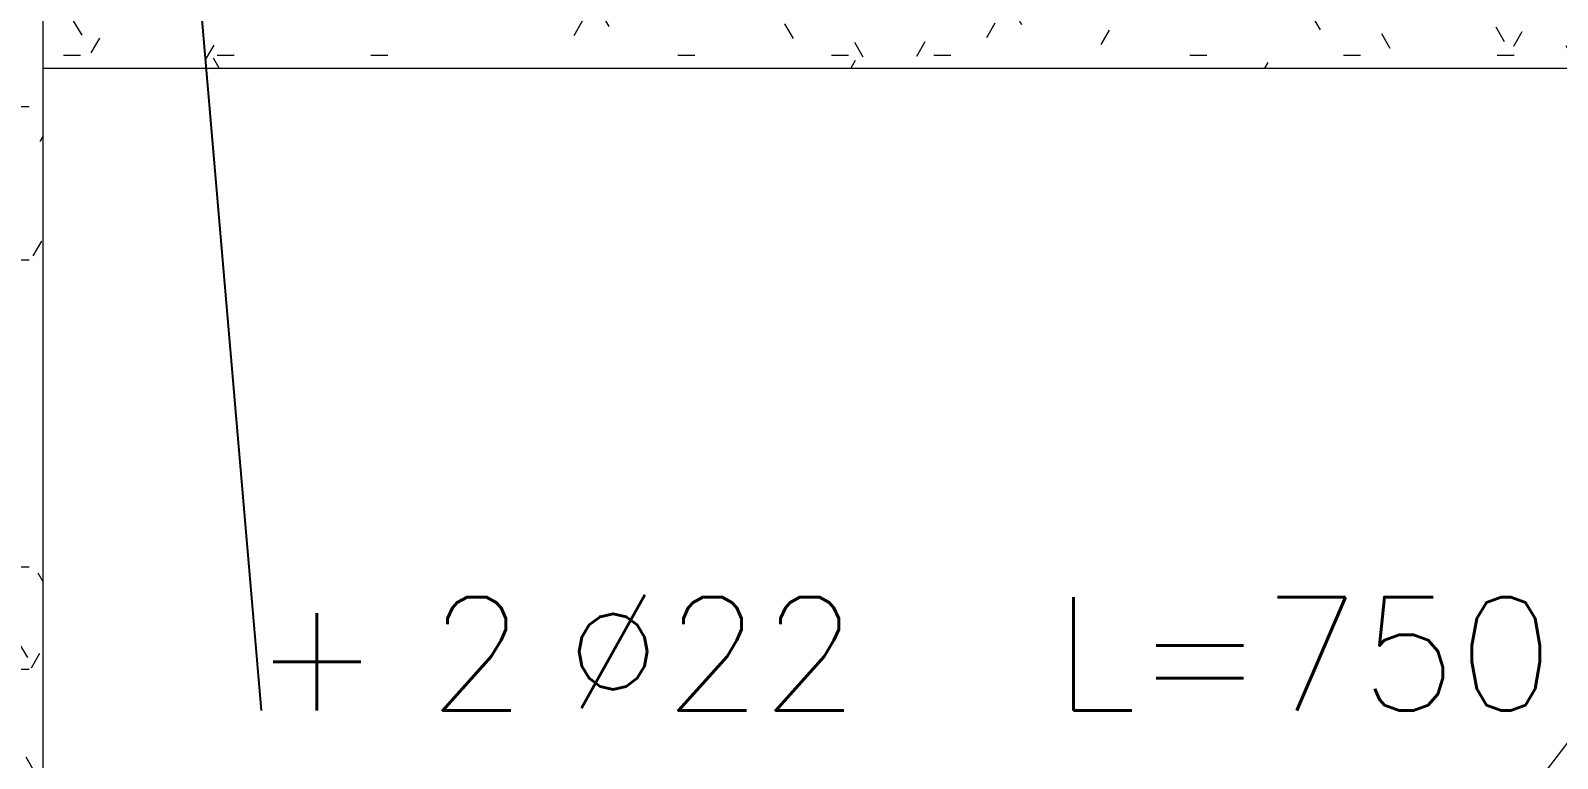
# Model space of a CAD drawing. Extents: x -10459 to 16942, y -13088 to 14608.
# Drawn here: x 4974.5 to 5126, y 3210.7 to 3282.9 of the extents above; entities that cross this region are included whole.
import ezdxf
from ezdxf.enums import TextEntityAlignment as Align

# ---------------------------------------------------------------- set-up
doc = ezdxf.new("R2010")
doc.units = 0
doc.header["$LTSCALE"] = 30
doc.header["$MEASUREMENT"] = 0
doc.linetypes.add("EJE1-1'$0$RLE-PROYECCION", pattern=[0.71438, 0.47625, -0.23813])
doc.layers.get('0').update_dxf_attribs({"linetype": 'CONTINUOUS'})
doc.layers.add("EJE1-1'$0$RLA-ACHURADO", color=30, linetype="EJE1-1'$0$RLE-PROYECCION", lineweight=15, transparency=0.7)
doc.layers.add("EJE1-1'$0$RLA-CONTORNO", color=30, linetype='CONTINUOUS', lineweight=15)
doc.layers.add("EJE1-1'$0$RLA-FE", color=7, linetype='CONTINUOUS')
doc.styles.add("EJE1-1'$0$RomanS", font='romans.shx', dxfattribs={"height": 11.25})
pattern_1 = [(0, (-234.281, -2576.79), (20.32, 5.08), [1.676, -13.564, 1.676, -13.564, -81.28]), (0, (-234.281, -2576.79), (20.32, 5.08), [-30.48, 1.676, -28.804, 1.676, -13.564, -35.56]), (0, (-234.281, -2576.79), (20.32, 5.08), [-76.2, 1.676, -8.484, 1.676, -23.724]), (120, (-226.661, -2574.25), (-14.559409, 15.057636), [1.676, -13.564, 1.676, -13.564, -81.28]), (120, (-226.661, -2574.25), (-14.559409, 15.057636), [-30.48, 1.676, -28.804, 1.676, -13.564, -35.56]), (120, (-226.661, -2574.25), (-14.559409, 15.057636), [-76.2, 1.676, -8.484, 1.676, -23.724]), (240, (-224.121, -2564.09), (-5.760591, -20.137636), [1.676, -13.564, 1.676, -13.564, -81.28]), (240, (-224.121, -2564.09), (-5.760591, -20.137636), [-30.48, 1.676, -28.804, 1.676, -13.564, -35.56]), (240, (-224.121, -2564.09), (-5.760591, -20.137636), [-76.2, 1.676, -8.484, 1.676, -23.724])]

# ---------------------------------------------------------------- blocks, each defined once
blk = doc.blocks.new("EJE1-1'$0$FP_7-EJE 1-1_")
at = {"layer": "EJE1-1'$0$RLA-CONTORNO"}
blk.add_line((2342.85, 1103), (2140.48, 837.91), dxfattribs=at)
blk = doc.blocks.new('*U154')
at = {"layer": "EJE1-1'$0$RLA-FE", "color": 3, "style": "EJE1-1'$0$RomanS"}
for tag, p, flags in [('TIPO', (353.8, -57.92), 13), ('NVECES', (339.93, -76.86), 13), ('PHI', (281.74, -81.55), 12), ('DIAM', (291.6, -81.77), 12), ('MINUS', (313.62, -81.77), 13), ('MARK', (327.01, -81.77), 13), ('TEXTO_FE1', (330.31, -81.77), 8), ('TEXTO_FE2', (397.83, -81.75), 8), ('NUMFE', (343.86, -96.62), 13), ('CAPA', (352.06, -115.74), 13), ('DESPLAZA', (277.18, -134.17), 13), ('ESPACIO', (283.22, -152.53), 13), ('CANT', (297.06, -171.33), 13)]:
    blk.add_attdef(tag, p, '', height=11.25, dxfattribs=dict(at, flags=flags))
at = {"layer": "EJE1-1'$0$RLA-FE", "color": 3, "style": "EJE1-1'$0$RomanS", "flags": 8}
for tag, p in [('F=', (263.44, -81.77)), ('NUM', (277.85, -81.77))]:
    blk.add_attdef(tag, text='', height=11.25, dxfattribs=at).set_placement(p, align=Align.RIGHT)
blk = doc.blocks.new("EJE1-1'")
at = {"layer": "EJE1-1'$0$RLA-ACHURADO"}
h = blk.add_hatch(dxfattribs=at)
h.set_pattern_fill('SAND - DENSE', color=256, style=0, pattern_type=2)
h.set_pattern_definition(pattern_1)
h.paths.add_polyline_path([(2119.733, 787), (2140.481, 787), (2140.481, 1171), (2135.481, 1171), (2135.481, 1103), (2075.481, 1103), (2075.481, 1168), (2070.481, 1168), (2070.481, 787)], flags=0)
h = blk.add_hatch(dxfattribs=at)
h.set_pattern_fill('SAND - DENSE', color=256, style=0, pattern_type=2)
h.set_pattern_definition(pattern_1)
h.paths.add_polyline_path([(2140.481, 1103), (2565.477, 1103), (2565.477, 1171), (2380.481, 1171), (2380.481, 1123), (2340.481, 1123), (2340.481, 1171), (2140.481, 1171), (2140.481, 1168)], flags=0)
at = {"layer": "EJE1-1'$0$RLA-CONTORNO"}
for p, q in [((2140.481, 787), (2140.481, 1171)), ((2140.481, 1103), (2565.477, 1103))]:
    blk.add_line(p, q, dxfattribs=at)
at = {"layer": "EJE1-1'$0$RLA-FE", "color": 2}
blk.add_line((2162.132, 1039.235), (2155.126, 1121), dxfattribs=at)
at = {"layer": "EJE1-1'$0$RLA-CONTORNO"}
blk.add_blockref("EJE1-1'$0$FP_7-EJE 1-1_", (0, 0), dxfattribs=at)
at = {"layer": "EJE1-1'$0$RLA-FE"}
ref = blk.add_blockref('*U154', (1910.477, 1121), dxfattribs=at)
ref.add_attrib('DIAM', '22', (2202.078, 1039.235), dxfattribs={"color": 3, "height": 11.25, "style": "EJE1-1'$0$RomanS"})
ref.add_attrib('NUM', '2', dxfattribs={"color": 3, "height": 11.25, "style": "EJE1-1'$0$RomanS"}).set_placement((2188.326, 1039.235), align=Align.RIGHT)
ref.add_attrib('TEXTO_FE1', 'L=750', (2240.789, 1039.235), dxfattribs={"color": 3, "height": 11.25, "style": "EJE1-1'$0$RomanS"})
ref.add_attrib('PHI', '%%C', (2192.222, 1039.449), dxfattribs={"color": 3, "height": 11.25, "style": "EJE1-1'$0$RomanS"})
ref.add_attrib('F=', '+', dxfattribs={"color": 3, "height": 11.25, "style": "EJE1-1'$0$RomanS"}).set_placement((2173.918, 1039.235), align=Align.RIGHT)

msp = doc.modelspace()

# ---------------------------------------------------------------- block references
msp.add_blockref("EJE1-1'", (2835.3, 2176.19))

doc.saveas('drawing.dxf')
